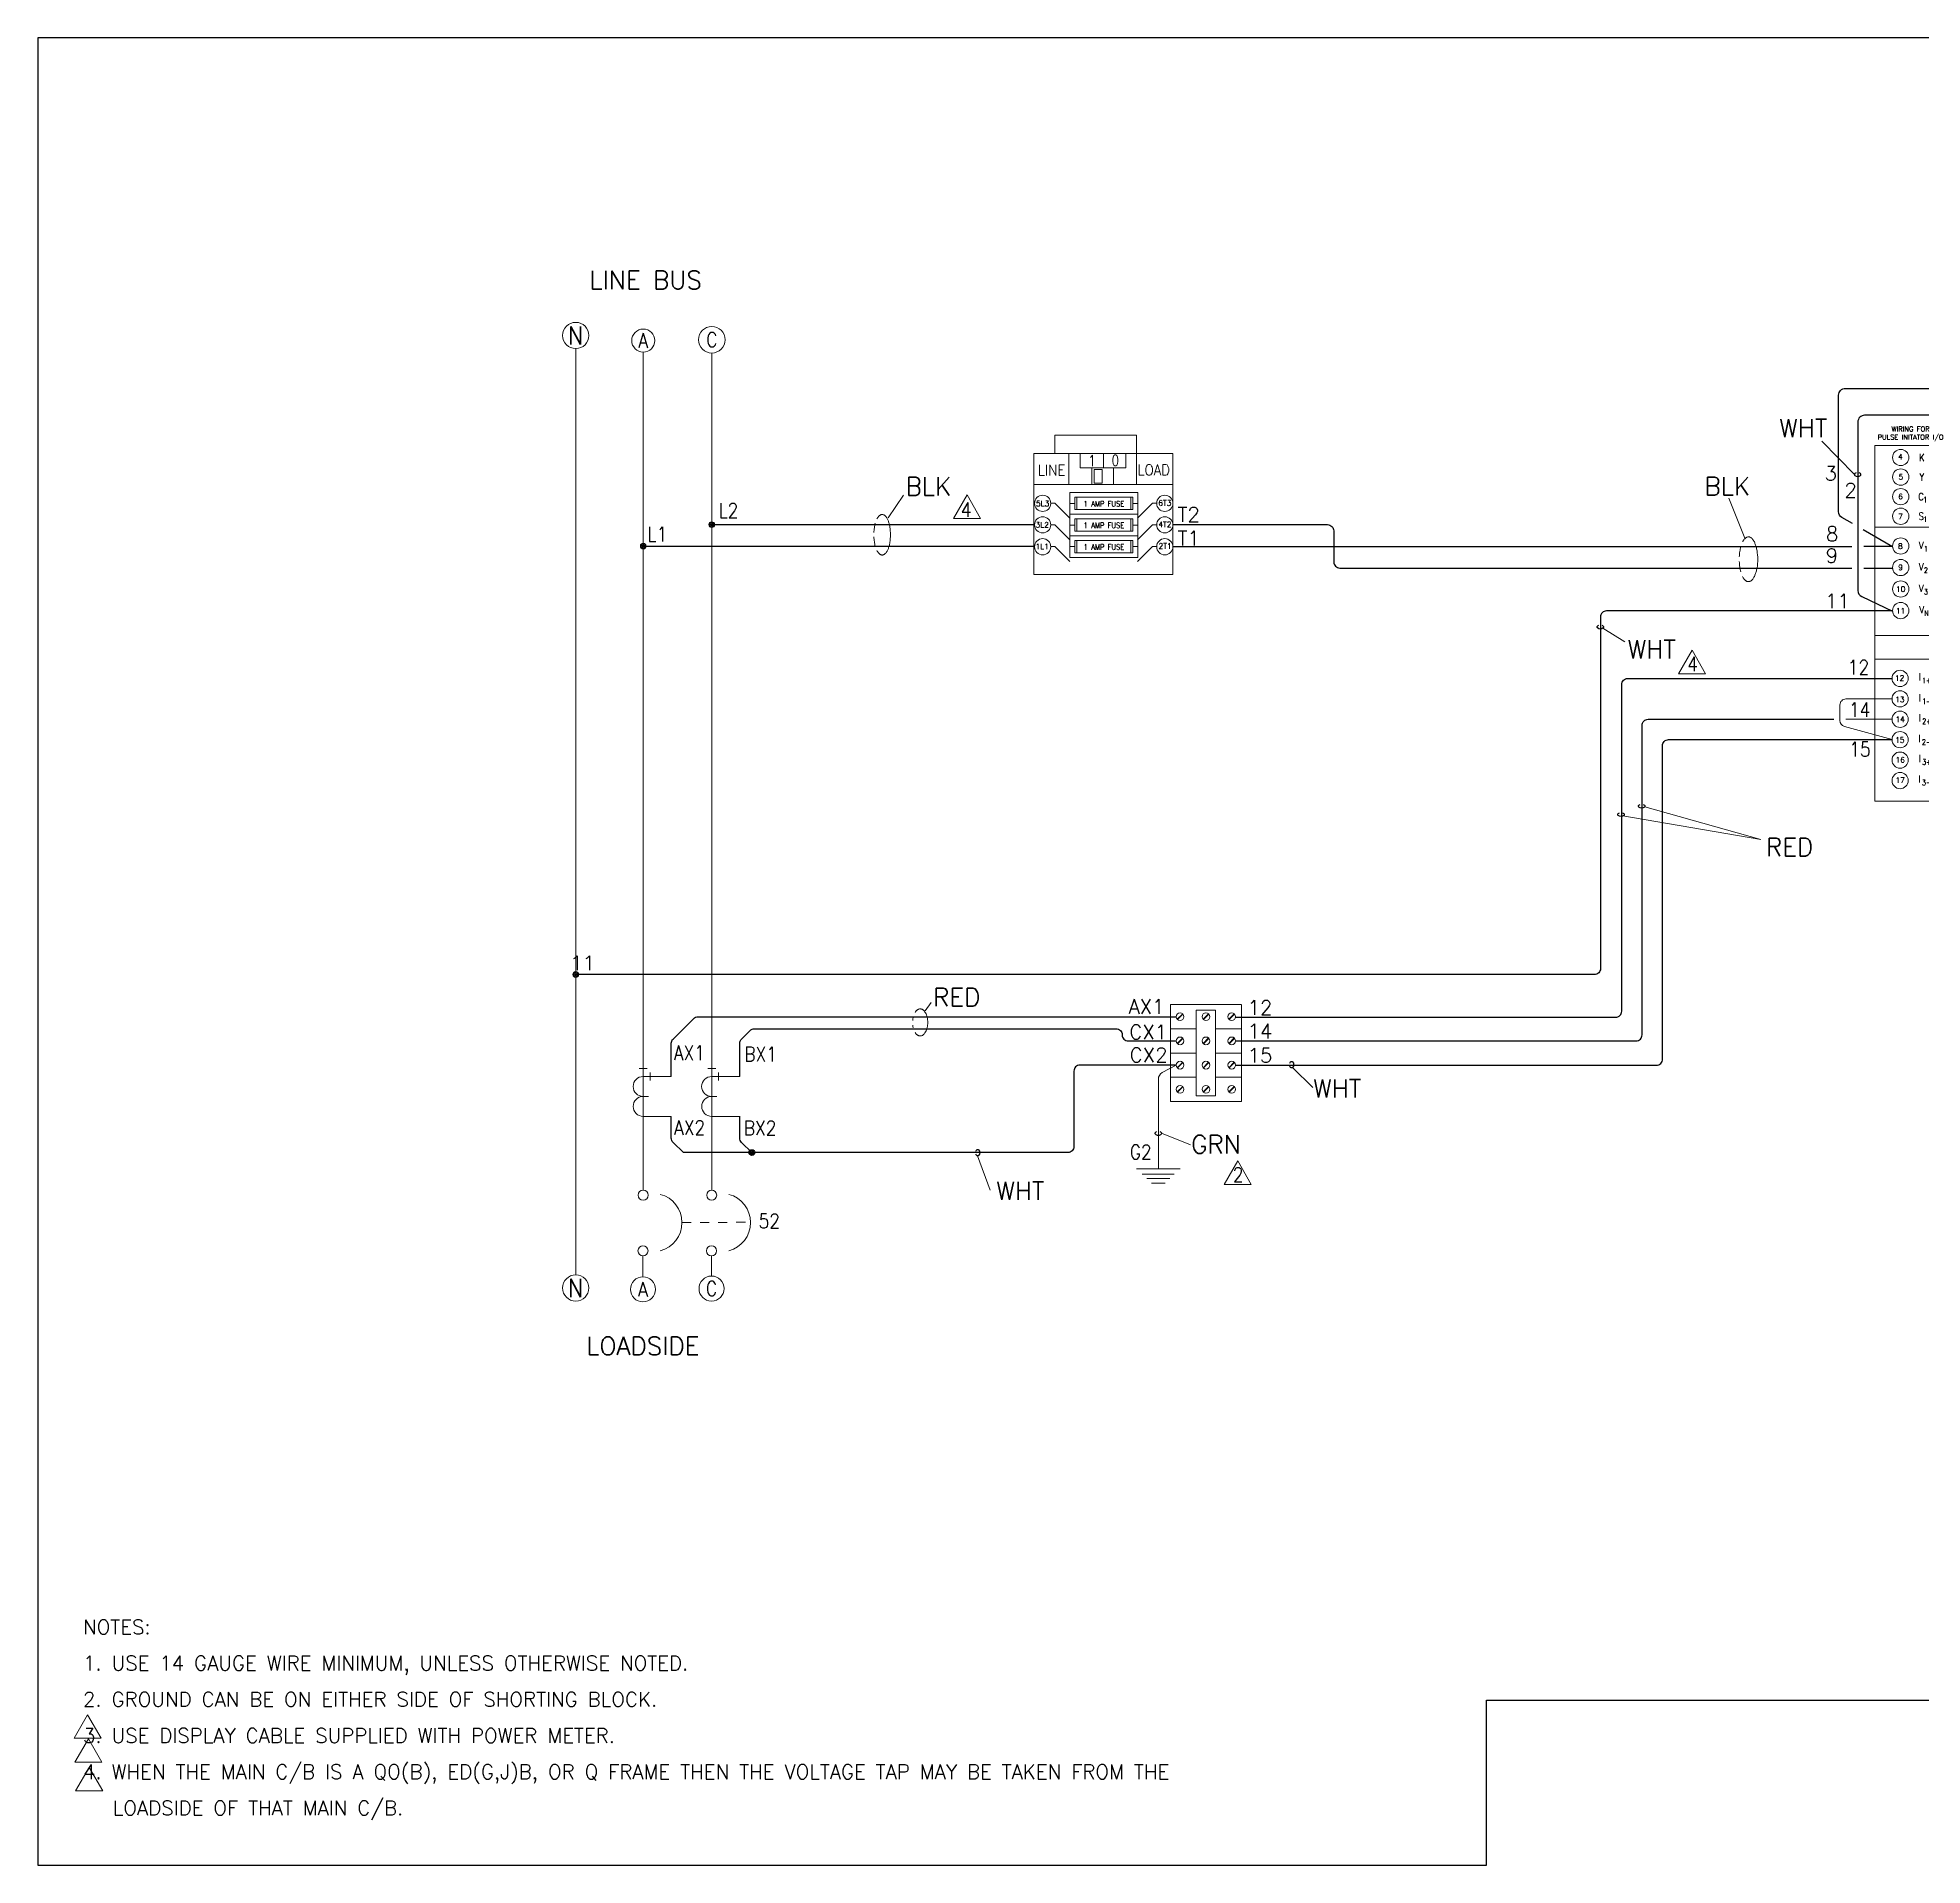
# Model space of a CAD drawing. Header units: inches. Extents: x -0.1 to 32.7, y 0 to 20.2.
# Drawn here: x -0.12 to 20.7, y 0 to 20.19 of the extents above; entities that cross this region are included whole.
import ezdxf
from ezdxf.enums import TextEntityAlignment as Align

# ---------------------------------------------------------------- set-up
doc = ezdxf.new("R2010")
doc.units = ezdxf.units.IN
doc.header["$MEASUREMENT"] = 0
doc.linetypes.add('HIDDEN2', pattern=[0.08, 0.035, -0.045])
for name, color, linetype in [('1_CANADA', 42, 'Continuous'), ('TERMINAL_NUMBER', 211, 'Continuous'), ('WIRE_COLOR', 81, 'Continuous'), ('WIRE_COLOR_BLK', 252, 'Continuous'), ('WIRE_COLOR_RED', 1, 'Continuous'), ('WIRE_COLOR_WHT', 7, 'Continuous'), ('WIRE_NUMBER_TEXT', 3, 'Continuous'), ('WIRENUMBER', 7, 'Continuous')]:
    doc.layers.add(name, color=color, linetype=linetype)
for name, color, linetype, lineweight in [('CONTINUOUS1', 7, 'Continuous', 20), ('HIDDEN1', 5, 'HIDDEN2', 20), ('TEXT1', 3, 'Continuous', 20), ('WIRE_10_Y', 92, 'Continuous', 20), ('WIRE_14_JUMPER', 172, 'Continuous', 20), ('WIRE_14_Z', 180, 'Continuous', 20), ('WIRE_NUMBER', 3, 'Continuous', 20)]:
    doc.layers.add(name, color=color, linetype=linetype, lineweight=lineweight)
doc.layers.add('VIEWPORT', color=9, linetype='Continuous', plot=False)
doc.styles.add('RomanS', font='romans.shx')

# ---------------------------------------------------------------- blocks, each defined once
blk = doc.blocks.new('AUDIT_I_170315071527-78')
at = {"layer": 'CONTINUOUS1', "flags": 128}
for points in [[(0, 0, 0.031297), (-0.027, -0.129, 0.026896), (-0.041, -0.27)], [(0.046, -0.784, 0.018895), (0.063, -0.814, 0.022012), (0.08, -0.84, 0.02594), (0.098, -0.863, 0.03078), (0.118, -0.882, 0.036467), (0.137, -0.896, 0.042561), (0.157, -0.907, 0.048028), (0.178, -0.913, 0.051363), (0.198, -0.915, 0.058756), (0.222, -0.913, 0.053861), (0.245, -0.904, 0.04627), (0.268, -0.89, 0.038385), (0.29, -0.871, 0.031527), (0.312, -0.846, 0.026044), (0.332, -0.817, 0.021822), (0.351, -0.783, 0.018615), (0.368, -0.744, 0.030548), (0.398, -0.656, 0.024901), (0.421, -0.555, 0.042268), (0.439, -0.331, 0.042271), (0.421, -0.108, 0.0249), (0.398, -0.007, 0.030545), (0.368, 0.082, 0.018612), (0.351, 0.12, 0.021817), (0.332, 0.155, 0.026036), (0.312, 0.184, 0.031516), (0.29, 0.209, 0.03837), (0.268, 0.228, 0.046251), (0.245, 0.242, 0.053842), (0.222, 0.25, 0.058743), (0.198, 0.253, 0.051067), (0.178, 0.251, 0.047774), (0.157, 0.245, 0.042379), (0.137, 0.234, 0.036356), (0.118, 0.219, 0.030722), (0.099, 0.201, 0.025916), (0.081, 0.178, 0.022008), (0.063, 0.152, 0.018901), (0.047, 0.123)], [(-0.041, -0.393, 0.026775), (-0.028, -0.533, 0.031135), (0, -0.661)]]:
    blk.add_lwpolyline(points, format="xyb", dxfattribs=at)
blk = doc.blocks.new('AUDIT_I_170315071527-77')
at = {"layer": 'WIRENUMBER', "flags": 128}
blk.add_lwpolyline([(0, 0, -0.091042), (0.022, -0.015, -0.200454), (0.029, -0.032, -0.199694), (0.022, -0.049, -0.410538), (-0.081, -0.049, -0.419469), (-0.081, -0.015, -0.09087), (-0.059, 0)], format="xyb", dxfattribs=at)
blk = doc.blocks.new('AUDIT_I_170315071527-80')
at = {"layer": 'WIRENUMBER', "flags": 128}
blk.add_lwpolyline([(0, 0, -0.090939), (0.015, 0.022, -0.200455), (0.032, 0.029, -0.198918), (0.049, 0.022, -0.410538), (0.049, -0.081, -0.419469), (0.015, -0.081, -0.091009), (0, -0.059)], format="xyb", dxfattribs=at)
blk = doc.blocks.new('AUDIT_I_170315071527-82')
at = {"layer": 'WIRENUMBER', "flags": 128}
blk.add_lwpolyline([(0, 0, -0.090939), (0.022, -0.015, -0.199676), (0.029, -0.032, -0.198913), (0.022, -0.049, -0.4111), (-0.081, -0.049, -0.200465), (-0.088, -0.032, -0.202008), (-0.081, -0.015, -0.090767), (-0.059, 0)], format="xyb", dxfattribs=at)
blk = doc.blocks.new('PM8 without CPT')
at = {"layer": 'CONTINUOUS1'}
for p, q in [((18.233, 14.979), (18.233, 11.49)), ((18.233, 13.481), (16.839, 13.481)), ((20.735, 11.49), (16.839, 11.49)), ((16.839, 11.057), (20.735, 11.057)), ((18.233, 11.057), (18.233, 8.45))]:
    blk.add_line(p, q, dxfattribs=at)
at = {"layer": 'CONTINUOUS1', "flags": 128}
blk.add_lwpolyline([(16.839, 14.979), (20.735, 14.979), (20.735, 8.45), (16.839, 8.45)], close=True, dxfattribs=at)
at = {"layer": 'CONTINUOUS1'}
for points in [[(19.734, 14.979), (19.734, 13.011), (20.735, 13.011)], [(19.561, 8.45), (19.561, 9.996), (20.735, 9.996)]]:
    blk.add_lwpolyline(points, dxfattribs=at)
for points in [[(20.469, 12.322), (20.469, 11.927), (20.087, 11.927), (20.087, 12.322)], [(20.452, 12.232), (20.452, 12.016), (20.412, 12.016), (20.412, 11.966), (20.354, 11.966), (20.354, 11.956), (20.268, 11.956), (20.268, 11.966), (20.21, 11.966), (20.21, 12.016), (20.16, 12.016), (20.16, 12.052), (20.11, 12.052), (20.11, 12.196), (20.16, 12.196), (20.16, 12.232), (20.21, 12.232), (20.21, 12.283), (20.268, 12.283), (20.268, 12.293), (20.354, 12.293), (20.354, 12.283), (20.412, 12.283), (20.412, 12.232)], [(22.842, 11.846), (24.286, 11.846), (24.286, 10.422), (22.842, 10.422)], [(23.367, 11.399), (23.761, 11.399), (23.761, 11.017), (23.367, 11.017)], [(23.405, 11.342), (23.456, 11.342), (23.456, 11.382), (23.672, 11.382), (23.672, 11.342), (23.722, 11.342), (23.722, 11.284), (23.733, 11.284), (23.733, 11.198), (23.722, 11.198), (23.722, 11.14), (23.672, 11.14), (23.672, 11.09), (23.636, 11.09), (23.636, 11.04), (23.492, 11.04), (23.492, 11.09), (23.456, 11.09), (23.456, 11.14), (23.405, 11.14), (23.405, 11.198), (23.395, 11.198), (23.395, 11.284), (23.405, 11.284)]]:
    blk.add_lwpolyline(points, close=True, dxfattribs=at)
for centre in [(17.316, 14.757), (17.316, 14.398), (17.316, 14.038), (20.417, 14.224), (20.417, 13.777), (17.316, 13.678), (17.316, 13.132), (20.417, 13.329), (17.316, 12.737), (17.316, 12.342), (17.316, 11.947), (17.305, 10.701), (17.305, 10.326), (17.305, 9.951), (17.305, 9.576), (20.316, 9.576), (17.305, 9.201), (20.316, 9.201), (17.305, 8.826), (20.316, 8.826)]:
    blk.add_circle(centre, 0.149, dxfattribs=at)
at = {"layer": 'TEXT1'}
for p, q in [((19.97, 14.224), (20.113, 14.224)), ((19.993, 14.191), (20.09, 14.191)), ((20.041, 14.224), (20.041, 14.289)), ((20.016, 14.158), (20.066, 14.158)), ((19.817, 9.658), (19.993, 9.658)), ((19.817, 9.625), (19.993, 9.625)), ((19.817, 9.592), (19.993, 9.592)), ((19.817, 9.559), (19.993, 9.559)), ((19.817, 9.525), (19.993, 9.525))]:
    blk.add_line(p, q, dxfattribs=at)
blk.add_ellipse((19.905, 9.592), major_axis=(0, -0.0946), ratio=0.711465, dxfattribs=at)
at = {"layer": 'WIRE_14_JUMPER'}
blk.add_lwpolyline([(20.452, 12.124), (23.439, 12.124, -0.414214), (23.564, 11.999), (23.564, 11.382)], format="xyb", dxfattribs=at)
at = {"layer": 'TERMINAL_NUMBER', "style": 'RomanS', "width": 0.86, "flags": 8}
for tag, p in [('TERMINAL_NUMBER7', (17.224, 14.696)), ('TERMINAL_NUMBER8', (17.262, 14.323)), ('TERMINAL_NUMBER1', (20.37, 14.174)), ('TERMINAL_NUMBER9', (17.255, 13.978)), ('TERMINAL_NUMBER2', (20.362, 13.722)), ('TERMINAL_NUMBER10', (17.27, 13.598)), ('TERMINAL_NUMBER11', (17.266, 13.048)), ('TERMINAL_NUMBER3', (20.374, 13.267)), ('TERMINAL_NUMBER12', (17.269, 12.688)), ('TERMINAL_NUMBER13', (17.256, 12.29)), ('TERMINAL_NUMBER14', (17.316, 11.947)), ('TERMINAL_NUMBER15', (17.224, 10.636)), ('TERMINAL_NUMBER16', (17.305, 10.326)), ('TERMINAL_NUMBER17', (17.305, 9.951)), ('TERMINAL_NUMBER18', (17.305, 9.576)), ('TERMINAL_NUMBER4', (20.281, 9.533)), ('TERMINAL_NUMBER19', (17.23, 9.144)), ('TERMINAL_NUMBER5', (20.262, 9.151)), ('TERMINAL_NUMBER20', (17.23, 8.758)), ('TERMINAL_NUMBER6', (20.253, 8.767))]:
    blk.add_attdef(tag, p, '', height=0.125, dxfattribs=at)
at = {"layer": 'TEXT1', "style": 'RomanS', "width": 0.86}
for s, height, p in [('K', 0.133, (17.706, 14.756)), ('Y', 0.133, (17.704, 14.396)), ('C', 0.133, (17.689, 14.038)), ('1', 0.0997, (17.765, 13.982)), ('S', 0.133, (17.694, 13.679)), ('1', 0.0997, (17.77, 13.623)), ('-', 0.133, (20.039, 13.785)), ('V', 0.133, (17.692, 13.145)), ('+', 0.133, (20.04, 13.338)), ('V', 0.133, (17.692, 12.75)), ('1', 0.0997, (17.778, 13.082)), ('2', 0.0997, (17.778, 12.687)), ('V', 0.133, (17.692, 12.355)), ('3', 0.0997, (17.778, 12.292)), ('V', 0.133, (17.701, 11.964)), ('N', 0.0997, (17.788, 11.901)), ('PM8XX', 0.2659, (18.713, 11.279)), ('1+', 0.0997, (17.793, 10.664)), ('1-', 0.0997, (17.794, 10.281)), ('2+', 0.0997, (17.795, 9.914)), ('2-', 0.0997, (17.791, 9.532)), ('3+', 0.0997, (17.794, 9.166)), ('-', 0.133, (19.891, 9.237)), ('3-', 0.0997, (17.79, 8.789)), ('+', 0.133, (19.887, 8.838))]:
    blk.add_text(s, height=height, dxfattribs=at).set_placement(p, align=Align.MIDDLE_CENTER)
for p in [(17.645, 10.73), (17.646, 10.346), (17.647, 9.979), (17.642, 9.598), (17.645, 9.232), (17.642, 8.855)]:
    blk.add_text('I', height=0.133, dxfattribs=at).set_placement(p, align=Align.MIDDLE_LEFT)
at = {"layer": 'TEXT1', "style": 'RomanS'}
for s, insert, char_height, width, attachment_point in [('WIRING FOR\\PPULSE INITATOR I/O', (17.497, 15.19), 0.09, 2.4575, 5), ('TOP', (18.845, 13.186), 0.1329, 0.9045, 5), ('DISPLAY\\PPORT', (20.297, 12.524), 0.0997, 2.4575, 5), ('PM800\\PDISPLAY', (23.585, 10.769), 0.0997, 2.4575, 5), ('BOTTOM', (18.845, 9.725), 0.1329, 0.9045, 5), ('RS-485 CONNECTION', (19.102, 8.297), 0.09971, 1.72511, 1)]:
    blk.add_mtext(s, dxfattribs=dict(at, insert=insert, char_height=char_height, width=width, attachment_point=attachment_point))
at = {"layer": 'WIRE_NUMBER', "style": 'RomanS', "flags": 8}
for tag, p, height in [('WIRE_NUMBER8', (9.358, 6.412), 0.1), ('WIRE_NUMBER4', (7.195, 5.967), 0.075), ('WIRE_NUMBER5', (7.218, 5.786), 0.075), ('WIRE_NUMBER6', (7.235, 5.608), 0.075), ('WIRE_NUMBER7', (7.203, 5.43), 0.075)]:
    blk.add_attdef(tag, p, '', height=height, dxfattribs=at)
at = {"layer": 'WIRE_NUMBER', "style": 'RomanS', "width": 0.86, "flags": 8}
for tag, p in [('WIRE_NUMBER2', (7.259, 5.828)), ('WIRE_NUMBER3', (7.28, 5.632))]:
    blk.add_attdef(tag, p, '', height=0.125, dxfattribs=at)
blk = doc.blocks.new('AUDIT_I_170315071527-81')
at = {"layer": 'CONTINUOUS1', "flags": 128}
blk.add_lwpolyline([(0.049, 0.409, -0.046225), (0.079, 0.449, -0.027279), (0.095, 0.466, -0.030548), (0.112, 0.48, -0.033987), (0.13, 0.49, -0.037262), (0.149, 0.498, -0.081421), (0.186, 0.504, -0.04359), (0.206, 0.503, -0.041859), (0.226, 0.497, -0.03883), (0.245, 0.489, -0.035134), (0.264, 0.477, -0.031332), (0.281, 0.462, -0.027792), (0.299, 0.443, -0.046788), (0.329, 0.398, -0.038108), (0.354, 0.344, -0.03252), (0.373, 0.281, -0.056996), (0.388, 0.143, -0.056996), (0.373, 0.004, -0.032519), (0.354, -0.058, -0.038107), (0.329, -0.113, -0.046785), (0.299, -0.158, -0.027791), (0.281, -0.176, -0.031331), (0.264, -0.192, -0.035132), (0.245, -0.204, -0.038828), (0.226, -0.212, -0.041858), (0.206, -0.217, -0.04359), (0.186, -0.219, -0.078388), (0.15, -0.213, -0.036096), (0.132, -0.206, -0.03311), (0.115, -0.196, -0.02993), (0.098, -0.184, -0.026861), (0.082, -0.168, -0.045754), (0.053, -0.13)], format="xyb", dxfattribs=at)
at = {"layer": 'CONTINUOUS1'}
for centre, radius, start, end in [((0.581, 0.147), 0.597, 167.3305, 175.2143), ((0.568, 0.136), 0.584, 186.7598, 193.4291)]:
    blk.add_arc(centre, radius, start, end, dxfattribs=at)
blk = doc.blocks.new('AUDIT_I_170315071527-79')
at = {"layer": 'WIRENUMBER', "flags": 128}
blk.add_lwpolyline([(0, 0, -0.090911), (0.022, -0.015, -0.20022), (0.029, -0.032, -0.19876), (0.022, -0.049, -0.197202), (-0.03, -0.07, -0.197508), (-0.081, -0.049, -0.419556), (-0.081, -0.015, -0.09087), (-0.059, 0)], format="xyb", dxfattribs=at)

msp = doc.modelspace()

# ---------------------------------------------------------------- linework, layer by layer
at = {"layer": '1_CANADA', "color": 7}
for radius in [0.0318, 0.0228, 0.0125, 0.00552]:
    msp.add_circle((7.771, 7.874), radius, dxfattribs=at)
at = {"layer": 'CONTINUOUS1'}
for p, q in [((5.825, 16.756), (5.825, 9.692)), ((6.571, 16.718), (6.571, 13.259)), ((6.571, 13.259), (6.571, 16.718)), ((7.328, 16.707), (7.328, 13.259)), ((7.328, 13.259), (7.328, 16.707)), ((10.887, 15.596), (11.118, 15.596)), ((11.655, 15.596), (11.655, 15.437)), ((12.019, 15.596), (12.422, 15.596)), ((9.278, 14.886), (9.444, 15.137)), ((11.338, 15.046), (11.283, 15.046)), ((11.36, 14.978), (11.36, 15.115)), ((11.958, 15.115), (11.958, 14.978)), ((11.978, 15.046), (12.034, 15.046)), ((18.562, 15.104), (18.741, 14.661)), ((11.338, 14.807), (11.283, 14.807)), ((11.36, 14.739), (11.36, 14.876)), ((11.958, 14.876), (11.958, 14.739)), ((11.978, 14.807), (12.034, 14.807)), ((11.36, 14.5), (11.36, 14.637)), ((11.958, 14.637), (11.958, 14.5)), ((11.338, 14.568), (11.283, 14.568)), ((11.978, 14.568), (12.034, 14.568)), ((17.171, 13.668), (17.415, 13.517)), ((6.571, 13.259), (6.57, 12.534)), ((7.328, 13.259), (7.328, 12.534)), ((6.57, 9.931), (6.57, 12.534)), ((7.327, 9.931), (7.327, 12.534)), ((17.636, 11.694), (18.917, 11.334)), ((17.393, 11.593), (18.917, 11.334)), ((6.57, 7.458), (6.57, 9.931)), ((7.327, 7.458), (7.327, 9.931)), ((9.687, 9.439), (9.753, 9.533)), ((12.53, 9.407), (12.469, 9.347)), ((12.469, 9.347), (12.53, 9.407)), ((12.473, 9.343), (12.533, 9.404)), ((12.755, 9.347), (12.815, 9.407)), ((12.758, 9.343), (12.819, 9.404)), ((12.68, 9.242), (12.394, 9.242)), ((12.894, 9.242), (13.179, 9.242)), ((12.68, 8.974), (12.394, 8.974)), ((12.469, 9.08), (12.53, 9.14)), ((12.473, 9.076), (12.533, 9.136)), ((12.755, 9.08), (12.815, 9.14)), ((12.758, 9.076), (12.819, 9.136)), ((12.894, 8.974), (13.179, 8.974)), ((6.646, 8.669), (6.646, 8.757)), ((7.403, 8.669), (7.403, 8.757)), ((12.469, 8.812), (12.53, 8.872)), ((12.473, 8.809), (12.533, 8.869)), ((12.755, 8.812), (12.815, 8.872)), ((12.758, 8.809), (12.819, 8.869)), ((13.743, 8.814), (13.968, 8.592)), ((12.68, 8.707), (12.394, 8.707)), ((12.469, 8.545), (12.53, 8.605)), ((12.473, 8.541), (12.533, 8.601)), ((12.755, 8.545), (12.815, 8.605)), ((12.758, 8.541), (12.819, 8.601)), ((12.894, 8.707), (13.179, 8.707)), ((12.297, 8.087), (12.617, 7.959)), ((10.265, 7.837), (10.405, 7.459)), ((12.261, 7.695), (12.261, 7.742)), ((12.02, 7.695), (12.501, 7.695)), ((12.082, 7.636), (12.437, 7.636)), ((5.825, 7.458), (5.825, 6.524)), ((6.568, 6.733), (6.568, 6.499)), ((7.325, 6.733), (7.325, 6.51))]:
    msp.add_line(p, q, dxfattribs=at)
at = {"layer": 'CONTINUOUS1', "flags": 128}
for points in [[(11.118, 15.798), (11.118, 15.596), (12.019, 15.596), (12.019, 15.798), (12.019, 15.798), (11.118, 15.798)], [(12.422, 15.596), (12.422, 14.262), (10.887, 14.262), (10.887, 15.596)], [(11.284, 14.882), (11.119, 15.047), (11.072, 15.047)], [(12.03, 14.882), (12.195, 15.047), (12.242, 15.047)], [(11.284, 14.644), (11.119, 14.809), (11.072, 14.809)], [(12.03, 14.644), (12.195, 14.809), (12.242, 14.809)], [(11.284, 14.403), (11.119, 14.568), (11.072, 14.568)], [(12.03, 14.403), (12.195, 14.568), (12.242, 14.568)], [(5.825, 7.055), (5.825, 8.534), (5.825, 9.931)], [(6.526, 8.802), (6.57, 8.802), (6.614, 8.802)], [(7.283, 8.802), (7.327, 8.802), (7.371, 8.802)]]:
    msp.add_lwpolyline(points, dxfattribs=at)
for points in [[(12.422, 15.596), (12.422, 15.255), (10.887, 15.255), (10.887, 15.596)], [(11.272, 15.596), (11.272, 15.255), (12.019, 15.255), (12.019, 15.596)], [(11.399, 15.596), (11.399, 15.437), (11.903, 15.437), (11.903, 15.596)], [(11.526, 15.437), (11.526, 15.255), (11.765, 15.255), (11.765, 15.437)], [(11.552, 15.421), (11.552, 15.27), (11.64, 15.27), (11.64, 15.421)], [(12.034, 14.927), (12.034, 15.166), (11.283, 15.166), (11.283, 14.927)], [(11.978, 14.978), (11.978, 15.115), (11.338, 15.115), (11.338, 14.978)], [(12.034, 14.688), (12.034, 14.927), (11.283, 14.927), (11.283, 14.688)], [(11.978, 14.739), (11.978, 14.876), (11.338, 14.876), (11.338, 14.739)], [(12.034, 14.449), (12.034, 14.688), (11.283, 14.688), (11.283, 14.449)], [(11.978, 14.5), (11.978, 14.637), (11.338, 14.637), (11.338, 14.5)], [(12.134, 7.586), (12.389, 7.586)], [(12.185, 7.537), (12.336, 7.537)]]:
    msp.add_lwpolyline(points, close=True, dxfattribs=at)
for points in [[(9.134, 14.827, 0.031297), (9.124, 14.777, 0.026896), (9.118, 14.723)], [(9.152, 14.526, 0.018895), (9.158, 14.514, 0.022012), (9.165, 14.504, 0.02594), (9.172, 14.495, 0.03078), (9.179, 14.488, 0.036467), (9.187, 14.483, 0.042561), (9.194, 14.479, 0.048028), (9.202, 14.476, 0.051363), (9.21, 14.475, 0.058756), (9.219, 14.476, 0.053861), (9.228, 14.48, 0.04627), (9.237, 14.485, 0.038385), (9.245, 14.492, 0.031527), (9.254, 14.502, 0.026044), (9.261, 14.513, 0.021822), (9.269, 14.526, 0.018615), (9.275, 14.541, 0.030548), (9.287, 14.575, 0.024901), (9.295, 14.614, 0.042268), (9.302, 14.699, 0.042271), (9.295, 14.785, 0.0249), (9.287, 14.824, 0.030545), (9.275, 14.858, 0.018612), (9.269, 14.873, 0.021817), (9.261, 14.886, 0.026036), (9.254, 14.897, 0.031516), (9.245, 14.907, 0.03837), (9.237, 14.914, 0.046251), (9.228, 14.919, 0.053842), (9.219, 14.923, 0.058743), (9.21, 14.924, 0.051067), (9.202, 14.923, 0.047774), (9.195, 14.92, 0.042379), (9.187, 14.916, 0.036356), (9.179, 14.911, 0.030722), (9.172, 14.904, 0.025916), (9.165, 14.895, 0.022008), (9.158, 14.885, 0.018901), (9.152, 14.874)], [(9.118, 14.676, 0.026775), (9.124, 14.622, 0.031135), (9.134, 14.573)], [(6.881, 8.274), (6.57, 8.274, -0.419277), (6.46, 8.384, -0.413492), (6.57, 8.494), (6.628, 8.494), (6.569, 8.494, -0.41374), (6.46, 8.604, -0.41378), (6.57, 8.714), (6.881, 8.714)], [(7.638, 8.274), (7.327, 8.274, -0.419277), (7.217, 8.384, -0.413492), (7.327, 8.494), (7.385, 8.494), (7.326, 8.494, -0.41374), (7.216, 8.604, -0.41378), (7.327, 8.714), (7.638, 8.714)]]:
    msp.add_lwpolyline(points, format="xyb", dxfattribs=at)
at = {"layer": 'CONTINUOUS1'}
msp.add_lwpolyline([(13.179, 9.509), (12.394, 9.509), (12.394, 8.438), (13.179, 8.438), (13.179, 9.507)], dxfattribs=at)
for points in [[(12.894, 8.5), (12.894, 9.447), (12.68, 9.447), (12.68, 8.5)], [(13.1, 9.407), (13.04, 9.347)], [(13.104, 9.404), (13.044, 9.343)], [(13.1, 9.14), (13.04, 9.08)], [(13.104, 9.136), (13.044, 9.076)], [(13.1, 8.872), (13.04, 8.812)], [(13.104, 8.869), (13.044, 8.809)], [(13.1, 8.605), (13.04, 8.545)], [(13.104, 8.601), (13.044, 8.541)]]:
    msp.add_lwpolyline(points, close=True, dxfattribs=at)
for centre, radius in [((5.825, 16.901), 0.145), ((6.571, 16.845), 0.127), ((7.328, 16.854), 0.147), ((10.983, 15.046), 0.0895), ((12.332, 15.046), 0.0895), ((7.328, 14.811), 0.0318), ((7.328, 14.811), 0.0228), ((7.328, 14.811), 0.0125), ((7.328, 14.811), 0.00552), ((10.983, 14.809), 0.0895), ((12.332, 14.809), 0.0895), ((6.571, 14.574), 0.0318), ((6.571, 14.574), 0.0228), ((6.571, 14.574), 0.0125), ((6.571, 14.574), 0.00553), ((10.983, 14.567), 0.0895), ((12.332, 14.567), 0.0895), ((5.825, 9.84), 0.0318), ((5.825, 9.84), 0.0228), ((5.825, 9.84), 0.0125), ((5.825, 9.84), 0.00553), ((12.501, 9.375), 0.0427), ((12.787, 9.375), 0.0427), ((13.072, 9.375), 0.0427), ((12.501, 9.108), 0.0427), ((12.787, 9.108), 0.0427), ((13.072, 9.108), 0.0427), ((12.501, 8.84), 0.0427), ((12.787, 8.84), 0.0427), ((13.072, 8.84), 0.0427), ((12.501, 8.573), 0.0427), ((12.787, 8.573), 0.0427), ((13.072, 8.573), 0.0427), ((6.57, 7.403), 0.0555), ((7.327, 7.403), 0.0555), ((6.568, 6.788), 0.0555), ((7.325, 6.788), 0.0555), ((5.825, 6.378), 0.145), ((6.568, 6.363), 0.138), ((7.325, 6.372), 0.138)]:
    msp.add_circle(centre, radius, dxfattribs=at)
for centre in [(6.677, 7.101), (7.434, 7.101)]:
    msp.add_arc(centre, 0.322, 284.6518, 75.3482, dxfattribs=at)
at = {"layer": 'HIDDEN1'}
msp.add_line((6.999, 7.101), (7.749, 7.104), dxfattribs=at)
at = {"layer": 'TEXT1'}
for points in [[(10.149, 15.139), (9.999, 14.88), (10.298, 14.88)], [(18.157, 13.423), (18.008, 13.164), (18.306, 13.164)], [(13.138, 7.781), (12.988, 7.523), (13.287, 7.523)], [(0.433, 1.664), (0.284, 1.405), (0.582, 1.405)], [(0.442, 1.396), (0.292, 1.138), (0.591, 1.138)], [(0.45, 1.081), (0.301, 0.823), (0.6, 0.823)]]:
    msp.add_lwpolyline(points, close=True, dxfattribs=at)
at = {"layer": 'VIEWPORT'}
msp.add_lwpolyline([(-0.118, 0), (15.887, 0), (15.887, 1.824), (32.682, 1.824), (32.682, 20.191), (-0.118, 20.191)], close=True, dxfattribs=at)
at = {"layer": 'WIRE_10_Y'}
msp.add_lwpolyline([(12.261, 7.742), (12.261, 8.429), (12.261, 8.686, -0.276081), (12.303, 8.757), (12.459, 8.84)], format="xyb", dxfattribs=at)
at = {"layer": 'WIRE_14_Z'}
msp.add_lwpolyline([(20.366, 12.886), (19.857, 12.886, 0.414214), (19.79, 12.819), (19.79, 12.646, 0.337046), (19.839, 12.582), (20.366, 12.436)], format="xyb", dxfattribs=at)
msp.add_lwpolyline([(20.366, 12.661), (19.857, 12.661)], dxfattribs=at)
at = {"layer": 'WIRE_COLOR_BLK'}
for p, q in [((7.328, 14.811), (10.894, 14.811)), ((6.571, 14.574), (10.894, 14.574)), ((20.372, 14.567), (20.046, 14.755))]:
    msp.add_line(p, q, dxfattribs=at)
for points in [[(19.93, 14.822), (19.813, 14.89, -0.267949), (19.775, 14.955), (19.775, 16.241, -0.414214), (19.85, 16.316), (22.96, 16.316, -0.414214), (23.035, 16.241), (23.035, 14.761, -0.414214), (22.96, 14.686), (22.412, 14.686)], [(12.429, 14.811), (13.496, 14.811), (14.131, 14.811, -0.414214), (14.198, 14.744), (14.198, 14.399, 0.414214), (14.265, 14.332), (15.601, 14.332), (16.664, 14.332), (19.921, 14.332)]]:
    msp.add_lwpolyline(points, format="xyb", dxfattribs=at)
for points in [[(12.429, 14.569), (13.496, 14.569), (15.601, 14.569), (16.664, 14.569), (19.921, 14.569)], [(20.372, 14.569), (20.055, 14.569)], [(20.055, 14.332), (20.372, 14.332)]]:
    msp.add_lwpolyline(points, dxfattribs=at)
at = {"layer": 'WIRE_COLOR_RED'}
for points in [[(13.114, 9.369), (15.132, 9.369), (17.313, 9.369, 0.414214), (17.38, 9.435), (17.38, 13.044, -0.414214), (17.447, 13.111), (20.366, 13.111)], [(13.115, 9.108), (15.132, 9.108), (17.538, 9.108, 0.414214), (17.605, 9.175), (17.605, 12.594, -0.414214), (17.672, 12.661), (19.723, 12.661)], [(6.881, 8.714), (6.881, 9.081, -0.198912), (6.9, 9.128), (7.128, 9.356, -0.198912), (7.175, 9.375), (12.459, 9.375)], [(7.638, 8.714), (7.638, 9.081, -0.198912), (7.657, 9.128), (7.751, 9.222, -0.198912), (7.798, 9.242), (11.794, 9.242, -0.414214), (11.861, 9.175), (11.861, 9.175, 0.414214), (11.928, 9.108), (12.459, 9.108)]]:
    msp.add_lwpolyline(points, format="xyb", dxfattribs=at)
at = {"layer": 'WIRE_COLOR_WHT'}
for points in [[(22.412, 14.955), (22.746, 14.955, 0.414214), (22.821, 15.03), (22.821, 15.945, 0.414214), (22.746, 16.02), (20.063, 16.02, 0.414214), (19.988, 15.945), (19.988, 14.084, 0.291256), (20.031, 14.016), (20.372, 13.857)], [(20.372, 13.858), (17.211, 13.858, 0.414214), (17.145, 13.791), (17.145, 9.906, -0.414214), (17.078, 9.84), (5.825, 9.84)], [(13.115, 8.84), (15.132, 8.84), (17.763, 8.84, 0.414214), (17.83, 8.907), (17.83, 12.369, -0.414214), (17.897, 12.436), (20.366, 12.436)], [(12.459, 8.84), (11.394, 8.84, 0.414214), (11.328, 8.774), (11.328, 7.94, -0.414214), (11.261, 7.874), (7.014, 7.874), (6.9, 7.987, -0.198912), (6.881, 8.034), (6.881, 8.274)], [(7.771, 7.874), (7.657, 7.987, -0.198912), (7.638, 8.034), (7.638, 8.275)]]:
    msp.add_lwpolyline(points, format="xyb", dxfattribs=at)
at = {"layer": 'WIRENUMBER'}
msp.add_line((19.95, 15.366), (19.59, 15.735), dxfattribs=at)

# ---------------------------------------------------------------- block references
at = {"layer": 'CONTINUOUS1'}
for name, p, xscale, yscale, zscale in [('AUDIT_I_170315071527-78', (18.696, 14.569), 0.4236763294646176, 0.4236763294646176, 0.4236763294646176), ('AUDIT_I_170315071527-77', (17.162, 13.7), 0.5999999850000038, 0.5999999850000038, 0.5999999850000038), ('AUDIT_I_170315071527-77', (17.618, 11.721), 0.5999999850000038, 0.5999999850000038, 0.5999999850000038), ('AUDIT_I_170315071527-77', (17.39, 11.628), 0.5999999850000038, 0.5999999850000038, 0.5999999850000038), ('AUDIT_I_170315071527-81', (9.553, 9.253), 0.4129816337888363, 0.4129816337888363, 0.4129816337888363), ('AUDIT_I_170315071527-80', (13.713, 8.863), 0.6059999848499946, 0.6059999848499946, 0.6059999848499946), ('AUDIT_I_170315071527-79', (12.278, 8.106), 0.6059999848499946, 0.6059999848499946, 0.6059999848499946), ('AUDIT_I_170315071527-80', (10.246, 7.891), 0.6059999848499946, 0.6059999848499946, 0.6059999848499946)]:
    msp.add_blockref(name, p, dxfattribs=dict(at, xscale=xscale, yscale=yscale, zscale=zscale))
at = {"layer": 'TEXT1'}
ref = msp.add_blockref('PM8 without CPT', (10.042, 6.673), dxfattribs=dict(at, xscale=0.6017411536019742, yscale=0.6017411536019742, zscale=0.6017411536019742))
ref.add_attrib('TERMINAL_NUMBER1', '1', (22.299, 15.202), dxfattribs={"layer": 'TERMINAL_NUMBER', "height": 0.0602, "style": 'RomanS'})
ref.add_attrib('TERMINAL_NUMBER2', '2', (22.298, 14.931), dxfattribs={"layer": 'TERMINAL_NUMBER', "height": 0.0602, "style": 'RomanS'})
ref.add_attrib('TERMINAL_NUMBER3', '3', (22.298, 14.656), dxfattribs={"layer": 'TERMINAL_NUMBER', "height": 0.0602, "style": 'RomanS'})
ref.add_attrib('TERMINAL_NUMBER4', '18', (22.206, 12.409), dxfattribs={"layer": 'TERMINAL_NUMBER', "height": 0.0602, "style": 'RomanS'})
ref.add_attrib('TERMINAL_NUMBER5', '19', (22.212, 12.18), dxfattribs={"layer": 'TERMINAL_NUMBER', "height": 0.0602, "style": 'RomanS'})
ref.add_attrib('TERMINAL_NUMBER6', '20', (22.214, 11.949), dxfattribs={"layer": 'TERMINAL_NUMBER', "height": 0.0602, "style": 'RomanS'})
ref.add_attrib('TERMINAL_NUMBER7', '4', (20.433, 15.531), dxfattribs={"layer": 'TERMINAL_NUMBER', "height": 0.0602, "style": 'RomanS'})
ref.add_attrib('TERMINAL_NUMBER8', '5', (20.438, 15.309), dxfattribs={"layer": 'TERMINAL_NUMBER', "height": 0.0602, "style": 'RomanS'})
ref.add_attrib('TERMINAL_NUMBER9', '6', (20.434, 15.092), dxfattribs={"layer": 'TERMINAL_NUMBER', "height": 0.0602, "style": 'RomanS'})
ref.add_attrib('TERMINAL_NUMBER10', '7', (20.434, 14.871), dxfattribs={"layer": 'TERMINAL_NUMBER', "height": 0.0602, "style": 'RomanS'})
ref.add_attrib('TERMINAL_NUMBER11', '8', (20.432, 14.544), dxfattribs={"layer": 'TERMINAL_NUMBER', "height": 0.0602, "style": 'RomanS'})
ref.add_attrib('TERMINAL_NUMBER12', '9', (20.434, 14.308), dxfattribs={"layer": 'TERMINAL_NUMBER', "height": 0.0602, "style": 'RomanS'})
ref.add_attrib('TERMINAL_NUMBER13', '10', (20.41, 14.069), dxfattribs={"layer": 'TERMINAL_NUMBER', "height": 0.0602, "style": 'RomanS'})
ref.add_attrib('TERMINAL_NUMBER14', '11', (20.408, 13.83), dxfattribs={"layer": 'TERMINAL_NUMBER', "height": 0.0602, "style": 'RomanS'})
ref.add_attrib('TERMINAL_NUMBER15', '12', (20.398, 13.086), dxfattribs={"layer": 'TERMINAL_NUMBER', "height": 0.0602, "style": 'RomanS'})
ref.add_attrib('TERMINAL_NUMBER16', '13', (20.4, 12.85), dxfattribs={"layer": 'TERMINAL_NUMBER', "height": 0.0602, "style": 'RomanS'})
ref.add_attrib('TERMINAL_NUMBER17', '14', (20.404, 12.63), dxfattribs={"layer": 'TERMINAL_NUMBER', "height": 0.0602, "style": 'RomanS'})
ref.add_attrib('TERMINAL_NUMBER18', '15', (20.4, 12.402), dxfattribs={"layer": 'TERMINAL_NUMBER', "height": 0.0602, "style": 'RomanS'})
ref.add_attrib('TERMINAL_NUMBER19', '16', (20.405, 12.182), dxfattribs={"layer": 'TERMINAL_NUMBER', "height": 0.0602, "style": 'RomanS'})
ref.add_attrib('TERMINAL_NUMBER20', '17', (20.405, 11.958), dxfattribs={"layer": 'TERMINAL_NUMBER', "height": 0.0602, "style": 'RomanS'})
ref.add_attrib('WIRE_NUMBER2', '2', (22.594, 14.992), dxfattribs={"layer": 'WIRE_NUMBER', "height": 0.16, "style": 'RomanS'})
ref.add_attrib('WIRE_NUMBER3', '3', (22.589, 14.712), dxfattribs={"layer": 'WIRE_NUMBER', "height": 0.16, "style": 'RomanS'})
ref.add_attrib('WIRE_NUMBER4', '8', (19.636, 14.63), dxfattribs={"layer": 'WIRE_NUMBER', "height": 0.16, "style": 'RomanS'})
ref.add_attrib('WIRE_NUMBER5', '9', (19.632, 14.389), dxfattribs={"layer": 'WIRE_NUMBER', "height": 0.16, "style": 'RomanS'})
ref.add_attrib('WIRE_NUMBER7', '11', (19.625, 13.888), dxfattribs={"layer": 'WIRE_NUMBER', "height": 0.16, "style": 'RomanS'})
ref.add_attrib('WIRE_NUMBER8', '1', (22.593, 15.265), dxfattribs={"layer": 'WIRE_NUMBER', "height": 0.16, "style": 'RomanS'})
at = {"layer": 'WIRENUMBER', "linetype": 'Continuous', "extrusion": (0, 0, -1), "xscale": 0.5999999850000227, "yscale": 0.5999999850000227, "zscale": -0.5999999850000001}
msp.add_blockref('AUDIT_I_170315071527-82', (-19.969, 15.384), dxfattribs=at)

# ---------------------------------------------------------------- texts
at = {"layer": 'TEXT1', "style": 'RomanS'}
for s, height, width, p in [('N', 0.2, 0.882523, (5.825, 16.901)), ('A', 0.16, 0.882523, (6.571, 16.845)), ('C', 0.16, 0.882523, (7.328, 16.854)), ('LINE', 0.12, 0.896304, (11.082, 15.413)), ('1', 0.12, 0.8, (11.528, 15.517)), ('0', 0.12, 0.8, (11.786, 15.521)), ('LOAD', 0.12, 0.896304, (12.21, 15.416)), ('4', 0.16, 0.86, (10.137, 14.977)), ('4', 0.16, 0.86, (18.162, 13.271)), ('x', 0.000606, 0.8, (12.261, 8.087)), ('2', 0.16, 0.86, (13.142, 7.629)), ('52', 0.16, 0.86, (7.963, 7.118)), ('N', 0.2, 0.882523, (5.825, 6.378)), ('A', 0.16, 0.882523, (6.568, 6.363)), ('C', 0.16, 0.882523, (7.325, 6.372))]:
    msp.add_text(s, height=height, dxfattribs=dict(at, width=width)).set_placement(p, align=Align.MIDDLE_CENTER)
at = {"layer": 'TEXT1', "style": 'RomanS', "width": 0.899465}
for p in [(11.66, 15.072), (11.66, 14.833), (11.66, 14.594)]:
    msp.add_text('1 AMP FUSE', height=0.06, dxfattribs=at).set_placement(p, align=Align.TOP_CENTER)
at = {"layer": 'TEXT1', "style": 'RomanS'}
for s, insert, char_height, width, attachment_point in [('LINE BUS', (6.598, 17.514), 0.2, 1.99762, 5), ('2', (19.84, 15.27), 0.16, 0.07176, 1), ('11', (6.038, 10.048), 0.16, 0.16667, 3), ('LOADSIDE', (6.567, 5.738), 0.2, 1.99762, 5)]:
    msp.add_mtext(s, dxfattribs=dict(at, insert=insert, char_height=char_height, width=width, attachment_point=attachment_point))
at = {"layer": 'TEXT1', "insert": (0.382, 0.5), "char_height": 0.16, "width": 15.005, "attachment_point": 7, "line_spacing_factor": 1.5, "style": 'RomanS'}
msp.add_mtext('NOTES:\\P1. USE 14 GAUGE WIRE MINIMUM, UNLESS OTHERWISE NOTED.\\P2. GROUND CAN BE ON EITHER SIDE OF SHORTING BLOCK.\\P3. USE DISPLAY CABLE SUPPLIED WITH POWER METER.\\P4. WHEN THE MAIN C/B IS A QO(B), ED(G,J)B, OR Q FRAME THEN THE VOLTAGE TAP MAY BE TAKEN FROM THE\\P   LOADSIDE OF THAT MAIN C/B.', dxfattribs=at)
at = {"layer": 'TEXT1', "style": 'RomanS', "flags": 8}
for tag, text, p in [('5L3', '5L3', (10.983, 15.074)), ('3L2', '3L2', (10.978, 14.839)), ('1L1', '1L1', (10.978, 14.6))]:
    msp.add_attdef(tag, text=text, height=0.06, dxfattribs=at).set_placement(p, align=Align.TOP_CENTER)
for tag, text, p in [('6T3', '6T3', (12.333, 15.002)), ('4T2', '4T2', (12.334, 14.766)), ('2T1', '2T1', (12.335, 14.527))]:
    msp.add_attdef(tag, text=text, height=0.06, dxfattribs=at).set_placement(p, align=Align.BOTTOM_CENTER)
at = {"layer": 'WIRE_COLOR', "char_height": 0.2, "attachment_point": 1, "style": 'RomanS'}
for s, insert, width in [('WHT', (17.446, 13.534), 0.37493), ('RED', (18.973, 11.349), 0.4703)]:
    msp.add_mtext(s, dxfattribs=dict(at, insert=insert, width=width))
at = {"layer": 'WIRE_COLOR', "style": 'RomanS', "flags": 8}
for tag, text, p in [('WHT', 'WHT', (19.12, 15.878)), ('BLK', 'BLK', (9.469, 15.234)), ('BLK', 'BLK', (18.294, 15.236)), ('RED', 'RED', (9.773, 9.591)), ('WHT', 'WHT', (13.971, 8.582)), ('GRN', 'GRN', (12.624, 7.965)), ('WHT', 'WHT', (10.471, 7.451))]:
    msp.add_attdef(tag, text=text, height=0.2, dxfattribs=at).set_placement(p, align=Align.MIDDLE_LEFT)
at = {"layer": 'WIRE_NUMBER', "char_height": 0.16, "attachment_point": 1, "style": 'RomanS'}
for s, insert, width in [('3', (19.621, 15.458), 0.06713), ('12', (13.246, 9.556), 0.25011), ('14', (13.246, 9.296), 0.25011), ('15', (13.246, 9.028), 0.25011)]:
    msp.add_mtext(s, dxfattribs=dict(at, insert=insert, width=width))
at = {"layer": 'WIRE_NUMBER', "style": 'RomanS', "width": 0.86, "flags": 8}
for tag, p, s in [('12', (19.877, 13.156), '12'), ('14', (19.889, 12.687), '14'), ('15', (19.893, 12.25), '15'), ('G2', (11.945, 7.8), 'G2')]:
    msp.add_attdef(tag, p, s, height=0.16, dxfattribs=at)
at = {"layer": 'WIRE_NUMBER_TEXT', "char_height": 0.16, "attachment_point": 1, "style": 'RomanS'}
for s, insert, width in [('^IT2', (12.473, 15.003), 0.11429), ('T1', (12.473, 14.742), 0.11429), ('AX1', (11.931, 9.567), 0.29349), ('CX1', (11.941, 9.287), 0.29349), ('CX2', (11.945, 9.032), 0.29349)]:
    msp.add_mtext(s, dxfattribs=dict(at, insert=insert, width=width))
at = {"layer": 'WIRE_NUMBER_TEXT', "style": 'RomanS', "width": 0.86, "flags": 8}
for tag, p, s in [('L2', (7.403, 14.888), 'L2'), ('L1', (6.617, 14.626), 'L1'), ('AX1', (6.909, 8.896), 'AX1'), ('BX1', (7.687, 8.882), 'BX1'), ('AX2', (6.912, 8.07), 'AX2'), ('BX2', (7.682, 8.065), 'BX2')]:
    msp.add_attdef(tag, p, s, height=0.16, dxfattribs=at)

doc.saveas('drawing.dxf')
